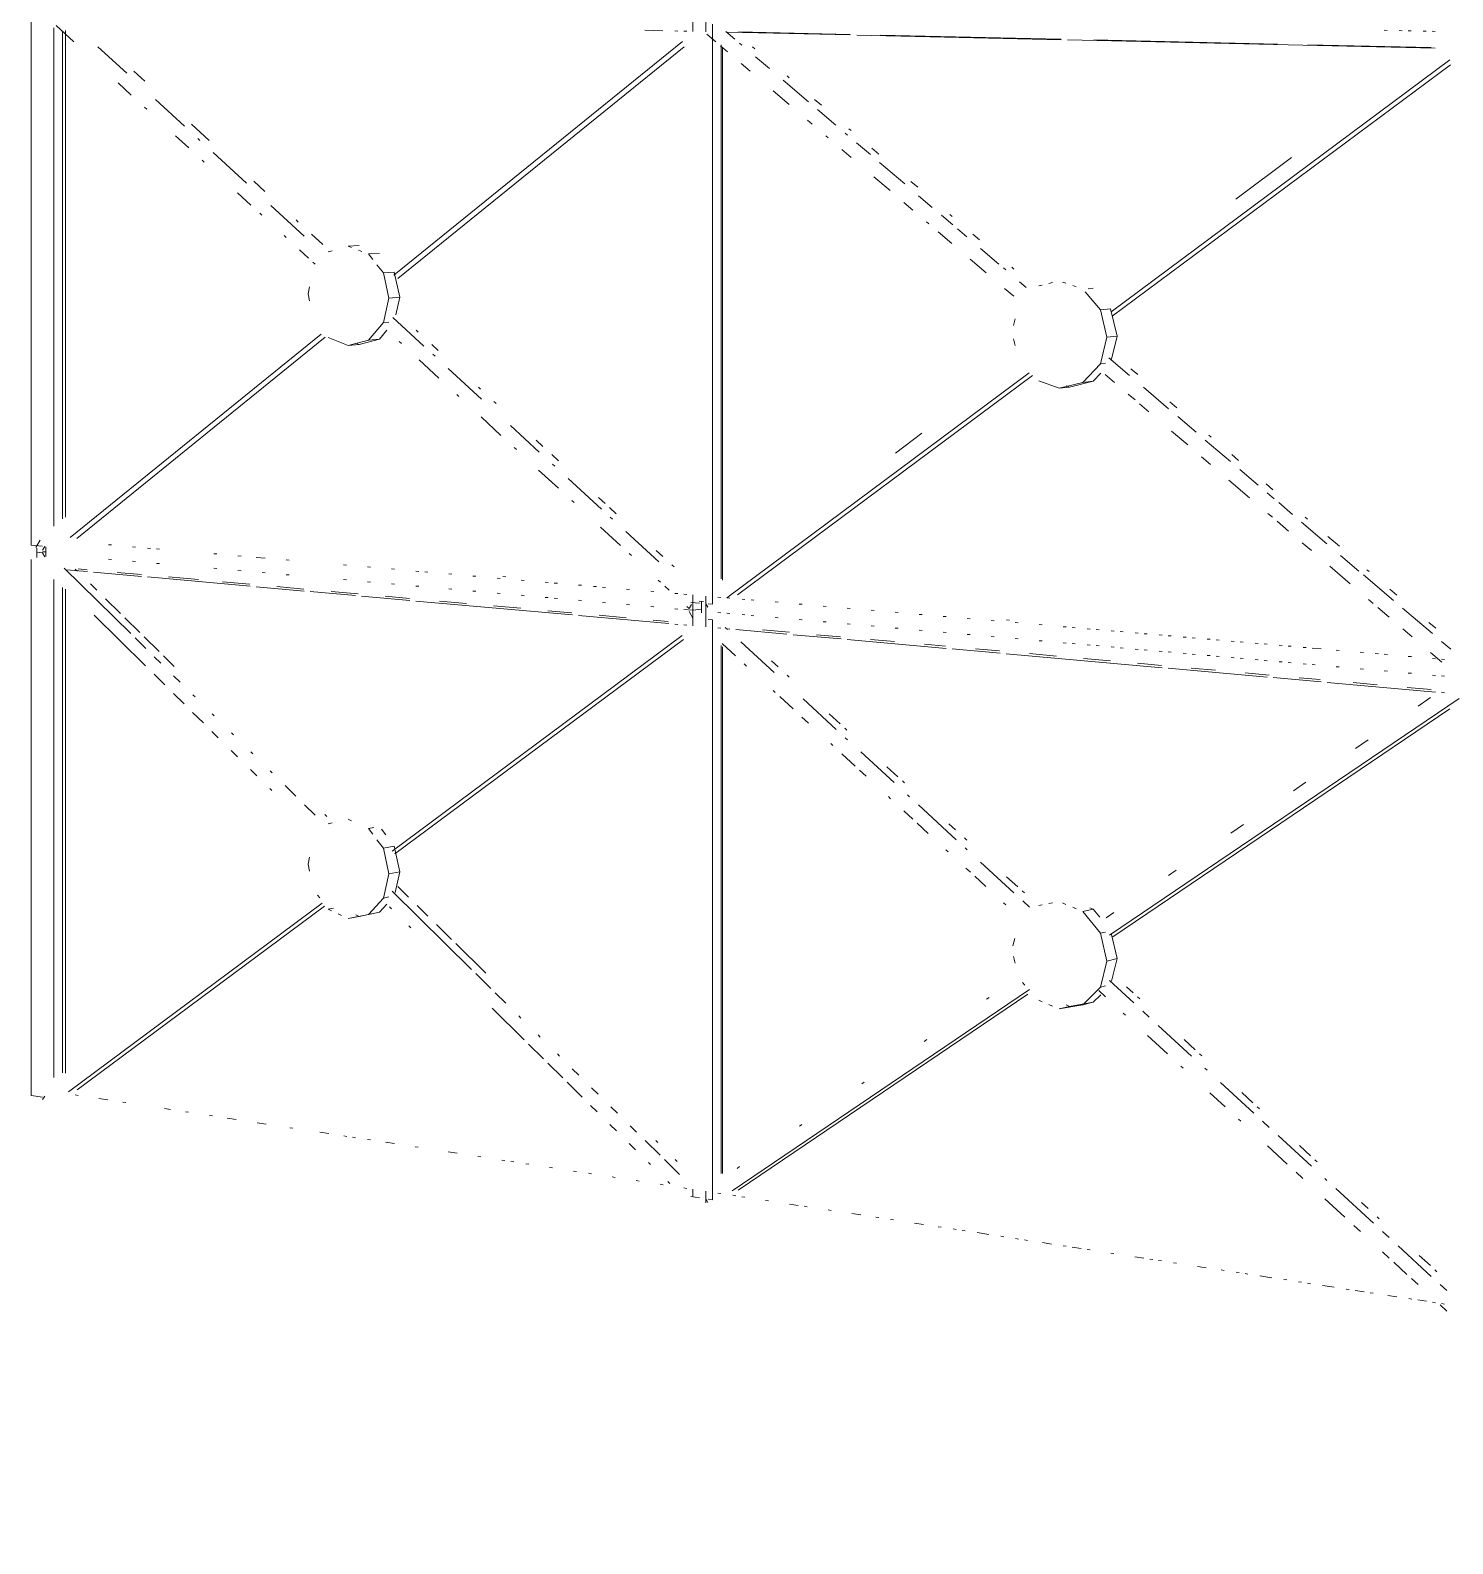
# Paper-space layout '02 Elevation and 3D Views' of a CAD drawing. Header units: millimetres. Extents: x 5 to 415, y 5 to 292.
# Drawn here: x 255.63 to 278.55, y 51.93 to 76.33 of the extents above; entities that cross this region are included whole.
import ezdxf

# ---------------------------------------------------------------- set-up
doc = ezdxf.new("R2010")
doc.units = ezdxf.units.MM
doc.layers.add('EXISTING', color=7, linetype='Continuous')
picture_1 = doc.add_image_def('image2.png', size_in_pixel=(1197, 1177))

# ---------------------------------------------------------------- blocks, each defined once
blk = doc.blocks.new('SHEET_02')
at = {"layer": 'EXISTING', "color": 250, "lineweight": 9}
for p, q in [((255.644, 68.028), (255.644, 76.667)), ((256.327, 76.141), (256.042, 76.404)), ((266.305, 76.56), (266.305, 76.312)), ((266.516, 76.307), (266.516, 76.556)), ((266.622, 76.429), (266.622, 67.075)), ((256.006, 76.367), (256.006, 68.337)), ((256.149, 68.451), (256.149, 76.323)), ((256.195, 68.477), (256.195, 76.328)), ((266.139, 76.149), (261.488, 72.38)), ((265.529, 76.329), (265.82, 76.323)), ((266.014, 76.318), (266.063, 76.317)), ((266.16, 76.315), (266.208, 76.314)), ((266.677, 76.142), (266.529, 76.268)), ((266.836, 76.311), (266.984, 76.185)), ((266.856, 76.299), (268.847, 76.254)), ((267.042, 76.303), (268.837, 76.263)), ((268.945, 76.252), (272.247, 76.178)), ((269.322, 76.252), (272.234, 76.187)), ((272.344, 76.176), (278.269, 76.042)), ((272.767, 76.175), (275.727, 76.108)), ((277.443, 76.329), (277.492, 76.328)), ((277.686, 76.324), (277.735, 76.323)), ((277.832, 76.321), (277.88, 76.32)), ((278.075, 76.316), (278.123, 76.315)), ((278.22, 76.313), (278.269, 76.312)), ((256.718, 76.064), (257.183, 75.638)), ((266.163, 76.063), (261.553, 72.33)), ((266.861, 75.984), (266.751, 76.079)), ((266.759, 67.484), (266.759, 76.094)), ((266.784, 67.465), (266.784, 76.051)), ((267.058, 76.122), (267.095, 76.091)), ((267.305, 76.033), (267.268, 76.065)), ((267.317, 75.901), (267.539, 75.712)), ((276.213, 76.097), (278.202, 76.053)), ((257.473, 75.508), (257.294, 75.673)), ((267.23, 75.669), (267.083, 75.795)), ((278.505, 75.852), (273.048, 71.792)), ((278.515, 75.772), (273.063, 71.718)), ((257.255, 75.286), (257.041, 75.484)), ((267.76, 75.523), (268.167, 75.176)), ((267.859, 75.561), (267.823, 75.593)), ((257.647, 75.211), (258.112, 74.784)), ((267.858, 75.132), (267.6, 75.353)), ((268.377, 75.121), (268.266, 75.215)), ((257.504, 75.056), (257.469, 75.089)), ((268.315, 75.05), (268.611, 74.798)), ((258.512, 74.554), (258.225, 74.817)), ((268.227, 74.817), (268.153, 74.88)), ((268.759, 74.672), (268.796, 74.641)), ((268.857, 74.712), (268.82, 74.743)), ((258.182, 74.432), (257.968, 74.629)), ((258.326, 74.587), (258.362, 74.554)), ((268.485, 74.596), (268.448, 74.628)), ((268.943, 74.514), (269.165, 74.325)), ((269.3, 74.334), (269.189, 74.429)), ((258.432, 74.202), (258.396, 74.235)), ((258.576, 74.357), (259.112, 73.864)), ((268.854, 74.281), (268.707, 74.407)), ((269.313, 74.199), (269.72, 73.852)), ((275.055, 73.608), (275.95, 74.276)), ((269.482, 73.744), (269.223, 73.965)), ((259.181, 73.512), (258.967, 73.709)), ((259.408, 73.732), (259.229, 73.896)), ((269.928, 73.799), (269.817, 73.894)), ((259.505, 73.503), (260.041, 73.011)), ((269.851, 73.429), (269.703, 73.555)), ((269.942, 73.663), (270.164, 73.474)), ((259.359, 73.348), (259.324, 73.381)), ((259.945, 73.238), (259.91, 73.271)), ((270.109, 73.208), (270.072, 73.24)), ((270.311, 73.348), (270.496, 73.191)), ((270.482, 73.327), (270.445, 73.359)), ((259.752, 72.986), (259.716, 73.019)), ((260.34, 72.877), (260.16, 73.041)), ((270.478, 72.893), (270.257, 73.082)), ((270.57, 73.127), (270.718, 73.001)), ((270.926, 72.95), (270.815, 73.044)), ((260.109, 72.658), (259.966, 72.789)), ((260.491, 72.774), (260.426, 72.756)), ((260.751, 72.847), (260.927, 72.86)), ((260.805, 72.826), (260.751, 72.847)), ((260.968, 72.764), (260.914, 72.785)), ((261.077, 72.723), (261.253, 72.737)), ((261.145, 72.636), (261.077, 72.723)), ((270.94, 72.812), (271.236, 72.56)), ((260.216, 72.559), (260.18, 72.592)), ((261.317, 72.418), (261.214, 72.549)), ((271.032, 72.42), (270.773, 72.64)), ((271.31, 72.497), (271.347, 72.466)), ((271.48, 72.478), (271.443, 72.509)), ((261.317, 72.418), (261.492, 72.432)), ((261.405, 72.012), (261.317, 72.418)), ((261.492, 72.432), (261.58, 72.027)), ((271.568, 72.276), (271.679, 72.182)), ((272.099, 72.262), (272.044, 72.248)), ((272.317, 72.251), (272.262, 72.271)), ((260.127, 72.195), (260.103, 72.083)), ((260.103, 72.083), (260.127, 71.968)), ((261.317, 71.616), (261.405, 72.012)), ((261.58, 72.027), (261.405, 72.012)), ((261.58, 72.027), (261.517, 71.744)), ((271.475, 72.041), (271.327, 72.167)), ((271.935, 72.22), (271.881, 72.207)), ((272.481, 72.193), (272.426, 72.213)), ((272.872, 71.823), (272.626, 72.113)), ((272.673, 72.163), (272.756, 72.171)), ((272.872, 71.823), (273.038, 71.839)), ((272.975, 71.383), (272.872, 71.823)), ((273.038, 71.839), (273.141, 71.4)), ((261.077, 71.336), (261.317, 71.616)), ((261.317, 71.616), (261.404, 71.623)), ((261.471, 71.697), (261.971, 71.237)), ((271.498, 71.678), (271.473, 71.572)), ((260.316, 71.43), (256.27, 68.15)), ((260.381, 71.381), (256.376, 68.137)), ((260.426, 71.375), (260.751, 71.248)), ((260.751, 71.248), (261.077, 71.336)), ((260.751, 71.248), (260.927, 71.265)), ((260.927, 71.265), (260.873, 71.286)), ((261.253, 71.352), (260.927, 71.265)), ((261.077, 71.336), (261.253, 71.352)), ((261.373, 71.492), (261.253, 71.352)), ((261.607, 71.278), (261.571, 71.31)), ((261.88, 71.462), (261.845, 71.495)), ((262.203, 71.166), (262.096, 71.265)), ((271.473, 71.357), (271.498, 71.247)), ((272.872, 70.953), (272.975, 71.383)), ((273.141, 71.4), (272.975, 71.383)), ((273.141, 71.4), (273.05, 71.025)), ((262.213, 70.719), (261.892, 71.015)), ((262.114, 71.106), (262.15, 71.073)), ((273.01, 71.047), (273.343, 70.763)), ((262.364, 70.876), (262.9, 70.384)), ((271.723, 70.805), (266.85, 67.18)), ((272.59, 70.652), (272.872, 70.953)), ((272.877, 70.8), (272.756, 70.671)), ((272.872, 70.953), (272.955, 70.963)), ((273.098, 70.653), (272.951, 70.779)), ((273.474, 70.779), (273.364, 70.873)), ((262.884, 70.541), (262.848, 70.574)), ((271.777, 70.762), (267.026, 67.229)), ((271.881, 70.678), (272.208, 70.559)), ((272.208, 70.559), (272.59, 70.652)), ((272.208, 70.559), (272.374, 70.578)), ((272.374, 70.578), (272.32, 70.598)), ((272.756, 70.671), (272.374, 70.578)), ((272.59, 70.652), (272.756, 70.671)), ((273.565, 70.574), (273.972, 70.227)), ((262.534, 70.423), (262.499, 70.456)), ((263.135, 70.311), (263.099, 70.344)), ((273.431, 70.369), (273.32, 70.464)), ((273.652, 70.18), (273.504, 70.306)), ((274.102, 70.244), (273.992, 70.338)), ((263.212, 69.799), (262.891, 70.095)), ((274.119, 70.101), (274.415, 69.849)), ((263.365, 69.957), (263.829, 69.53)), ((269.568, 69.514), (269.996, 69.833)), ((274.279, 69.644), (274.021, 69.864)), ((274.657, 69.772), (274.62, 69.803)), ((263.462, 69.569), (263.426, 69.602)), ((263.887, 69.62), (263.78, 69.719)), ((274.563, 69.723), (274.97, 69.376)), ((264.138, 69.39), (264.031, 69.488)), ((264.044, 69.333), (264.079, 69.3)), ((274.649, 69.328), (274.501, 69.454)), ((275.1, 69.394), (274.989, 69.489)), ((264.14, 68.945), (263.819, 69.24)), ((264.294, 69.103), (264.83, 68.61)), ((275.276, 68.792), (274.944, 69.076)), ((275.118, 69.25), (275.413, 68.998)), ((275.654, 68.922), (275.543, 69.017)), ((275.561, 68.872), (275.672, 68.777)), ((264.39, 68.715), (264.354, 68.747)), ((264.891, 68.699), (264.783, 68.798)), ((265.07, 68.534), (264.962, 68.633)), ((275.746, 68.714), (275.968, 68.525)), ((264.973, 68.479), (265.008, 68.446)), ((275.645, 68.477), (275.571, 68.54)), ((275.903, 68.256), (275.719, 68.413)), ((276.116, 68.399), (276.523, 68.052)), ((276.208, 68.45), (276.171, 68.482)), ((255.787, 68.109), (255.717, 67.99)), ((265.139, 68.024), (264.818, 68.32)), ((265.223, 68.249), (265.759, 67.757)), ((276.725, 68.01), (276.54, 68.167)), ((255.825, 68.012), (255.644, 68.028)), ((255.735, 67.981), (255.735, 67.905)), ((255.878, 67.922), (255.735, 67.905)), ((255.735, 67.905), (255.735, 67.828)), ((255.826, 67.948), (255.86, 68.007)), ((255.86, 67.84), (255.826, 67.906)), ((255.878, 67.922), (255.829, 67.926)), ((255.878, 67.922), (255.878, 67.999)), ((255.878, 67.846), (255.878, 67.922)), ((256.887, 68.036), (256.935, 68.032)), ((257.275, 68.002), (257.324, 67.998)), ((257.518, 67.982), (257.566, 67.977)), ((257.663, 67.969), (257.712, 67.965)), ((258.586, 67.89), (258.634, 67.886)), ((258.974, 67.856), (259.023, 67.852)), ((265.317, 67.86), (265.281, 67.893)), ((265.822, 67.844), (265.715, 67.942)), ((276.272, 67.94), (276.125, 68.066)), ((276.744, 67.863), (277.04, 67.611)), ((255.644, 59.158), (255.644, 67.797)), ((256.175, 67.659), (257.246, 66.603)), ((256.207, 67.632), (256.547, 67.602)), ((256.388, 67.608), (256.353, 67.642)), ((256.398, 67.646), (256.544, 67.633)), ((256.644, 67.593), (257.421, 67.524)), ((256.887, 67.804), (256.935, 67.799)), ((257.275, 67.769), (257.324, 67.765)), ((257.663, 67.735), (257.712, 67.731)), ((258.586, 67.655), (258.634, 67.65)), ((258.974, 67.621), (259.023, 67.616)), ((259.266, 67.831), (259.411, 67.819)), ((259.751, 67.79), (259.8, 67.785)), ((260.674, 67.71), (260.722, 67.706)), ((261.062, 67.677), (261.111, 67.673)), ((261.45, 67.644), (261.499, 67.639)), ((261.839, 67.61), (261.887, 67.606)), ((261.984, 67.598), (262.033, 67.594)), ((266.002, 67.679), (265.966, 67.712)), ((276.9, 67.404), (276.568, 67.688)), ((277.205, 67.601), (277.168, 67.632)), ((256.006, 67.473), (256.006, 59.443)), ((256.7, 67.301), (256.596, 67.403)), ((257.029, 67.59), (257.417, 67.555)), ((257.518, 67.515), (259.169, 67.367)), ((257.854, 67.516), (258.339, 67.473)), ((258.727, 67.438), (259.164, 67.399)), ((259.266, 67.359), (260.042, 67.289)), ((259.363, 67.586), (259.411, 67.582)), ((259.601, 67.36), (260.038, 67.321)), ((259.751, 67.552), (259.8, 67.548)), ((260.674, 67.472), (260.722, 67.467)), ((261.062, 67.437), (261.111, 67.433)), ((261.45, 67.403), (261.499, 67.399)), ((261.839, 67.369), (261.887, 67.365)), ((262.373, 67.564), (262.421, 67.56)), ((262.761, 67.531), (262.81, 67.527)), ((263.15, 67.498), (263.198, 67.493)), ((263.289, 67.517), (263.24, 67.521)), ((263.538, 67.464), (263.587, 67.46)), ((263.926, 67.431), (263.975, 67.427)), ((264.072, 67.418), (264.121, 67.414)), ((264.46, 67.385), (264.509, 67.381)), ((264.703, 67.364), (264.752, 67.36)), ((264.849, 67.352), (264.897, 67.347)), ((265.781, 67.433), (265.745, 67.466)), ((265.924, 67.302), (265.852, 67.367)), ((277.114, 67.548), (277.595, 67.138)), ((256.149, 59.522), (256.149, 67.346)), ((256.195, 59.518), (256.195, 67.321)), ((257.081, 66.926), (256.838, 67.164)), ((260.14, 67.28), (260.868, 67.215)), ((260.474, 67.282), (260.911, 67.243)), ((260.965, 67.207), (261.742, 67.137)), ((261.348, 67.204), (261.736, 67.17)), ((261.839, 67.128), (264.363, 66.903)), ((262.221, 67.127), (262.658, 67.088)), ((262.373, 67.323), (262.421, 67.318)), ((262.761, 67.288), (262.81, 67.284)), ((263.15, 67.254), (263.198, 67.25)), ((263.538, 67.22), (263.587, 67.216)), ((263.926, 67.186), (263.975, 67.182)), ((264.072, 67.174), (264.121, 67.169)), ((264.46, 67.139), (264.509, 67.135)), ((264.849, 67.105), (264.897, 67.101)), ((265.237, 67.318), (265.286, 67.314)), ((265.626, 67.285), (265.674, 67.281)), ((266.014, 67.251), (266.063, 67.247)), ((266.16, 67.239), (266.208, 67.235)), ((266.411, 67.093), (266.27, 67.105)), ((266.305, 67.226), (266.305, 66.978)), ((266.408, 67.125), (266.478, 67.119)), ((266.443, 66.998), (266.443, 67.122)), ((266.516, 66.959), (266.516, 67.208)), ((266.71, 67.192), (266.758, 67.187)), ((266.855, 67.179), (266.903, 67.175)), ((267.097, 67.158), (267.145, 67.154)), ((267.242, 67.146), (267.29, 67.142)), ((267.629, 67.113), (267.677, 67.108)), ((277.269, 67.089), (277.195, 67.152)), ((277.649, 67.223), (277.538, 67.318)), ((257.484, 66.082), (256.657, 66.9)), ((263.094, 67.049), (263.531, 67.01)), ((263.968, 66.971), (264.356, 66.936)), ((264.46, 66.894), (265.917, 66.764)), ((264.793, 66.897), (265.229, 66.858)), ((265.237, 67.071), (265.286, 67.067)), ((265.626, 67.037), (265.674, 67.033)), ((266.014, 67.003), (266.063, 66.999)), ((266.16, 66.99), (266.305, 66.978)), ((266.245, 67.006), (266.209, 67.039)), ((266.285, 67.07), (266.245, 67.006)), ((266.245, 66.96), (266.305, 66.853)), ((266.443, 66.998), (266.305, 66.978)), ((266.305, 66.978), (266.305, 66.729)), ((266.443, 66.936), (266.443, 66.998)), ((266.547, 67.03), (266.516, 67.084)), ((266.516, 66.71), (266.516, 66.959)), ((266.622, 67.075), (266.552, 67.081)), ((266.71, 66.942), (266.758, 66.938)), ((266.855, 66.93), (266.903, 66.925)), ((267.097, 66.908), (267.145, 66.904)), ((267.242, 66.896), (267.29, 66.891)), ((267.629, 66.862), (267.677, 66.857)), ((268.016, 67.079), (268.064, 67.075)), ((268.403, 67.046), (268.451, 67.042)), ((268.79, 67.013), (268.838, 67.009)), ((269.177, 66.98), (269.225, 66.975)), ((269.564, 66.946), (269.612, 66.942)), ((269.951, 66.913), (269.999, 66.909)), ((270.338, 66.88), (270.386, 66.876)), ((277.527, 66.868), (277.343, 67.025)), ((277.743, 67.012), (278.223, 66.602)), ((257.393, 66.619), (257.15, 66.857)), ((265.666, 66.819), (265.909, 66.798)), ((266.014, 66.755), (266.063, 66.751)), ((266.16, 66.742), (266.208, 66.738)), ((266.552, 66.832), (266.622, 66.825)), ((266.622, 66.825), (266.622, 57.471)), ((266.71, 66.693), (266.758, 66.689)), ((266.828, 66.701), (266.864, 66.668)), ((266.855, 66.68), (266.903, 66.676)), ((267, 66.667), (267.822, 66.593)), ((267.427, 66.662), (267.862, 66.624)), ((268.016, 66.828), (268.064, 66.823)), ((268.403, 66.794), (268.451, 66.79)), ((268.79, 66.76), (268.838, 66.756)), ((269.177, 66.726), (269.225, 66.722)), ((269.564, 66.692), (269.612, 66.688)), ((269.951, 66.658), (269.999, 66.654)), ((270.338, 66.624), (270.386, 66.62)), ((270.725, 66.847), (270.773, 66.842)), ((271.112, 66.813), (271.16, 66.809)), ((271.409, 66.821), (271.36, 66.825)), ((271.499, 66.78), (271.547, 66.776)), ((271.886, 66.747), (271.934, 66.743)), ((272.273, 66.713), (272.321, 66.709)), ((272.418, 66.701), (272.466, 66.697)), ((272.66, 66.68), (272.708, 66.676)), ((272.805, 66.668), (272.853, 66.664)), ((273.047, 66.647), (273.095, 66.643)), ((273.192, 66.635), (273.24, 66.63)), ((277.896, 66.552), (277.749, 66.678)), ((278.277, 66.688), (278.166, 66.783)), ((257.315, 66.535), (257.488, 66.364)), ((257.704, 66.312), (257.462, 66.55)), ((266.132, 66.573), (261.459, 63.097)), ((266.152, 66.506), (261.502, 63.052)), ((266.759, 57.896), (266.759, 66.408)), ((266.991, 66.245), (266.777, 66.442)), ((266.784, 57.899), (266.784, 66.388)), ((267.078, 66.47), (267.615, 65.977)), ((267.919, 66.585), (268.693, 66.516)), ((268.297, 66.585), (268.683, 66.55)), ((268.79, 66.507), (270.386, 66.364)), ((269.167, 66.507), (269.553, 66.473)), ((270.037, 66.43), (270.375, 66.399)), ((270.725, 66.59), (270.773, 66.586)), ((271.112, 66.556), (271.16, 66.552)), ((271.499, 66.522), (271.547, 66.518)), ((271.886, 66.488), (271.934, 66.484)), ((272.273, 66.455), (272.321, 66.45)), ((272.418, 66.442), (272.466, 66.438)), ((272.66, 66.421), (272.708, 66.416)), ((272.805, 66.408), (272.853, 66.404)), ((273.047, 66.387), (273.095, 66.382)), ((273.192, 66.374), (273.24, 66.37)), ((273.434, 66.614), (273.482, 66.61)), ((273.579, 66.601), (273.627, 66.597)), ((273.82, 66.58), (273.869, 66.576)), ((273.966, 66.568), (274.014, 66.564)), ((274.207, 66.547), (274.256, 66.543)), ((274.353, 66.535), (274.401, 66.531)), ((274.594, 66.514), (274.643, 66.51)), ((274.74, 66.501), (274.788, 66.497)), ((274.981, 66.481), (275.03, 66.477)), ((275.127, 66.468), (275.175, 66.464)), ((275.368, 66.447), (275.417, 66.443)), ((275.514, 66.435), (275.562, 66.431)), ((275.755, 66.414), (275.804, 66.41)), ((275.9, 66.402), (275.949, 66.398)), ((276.142, 66.381), (276.191, 66.377)), ((278.371, 66.476), (278.519, 66.35)), ((257.626, 66.228), (257.73, 66.126)), ((257.947, 66.073), (257.774, 66.243)), ((267.68, 66.065), (267.572, 66.164)), ((270.483, 66.356), (271.257, 66.286)), ((270.858, 66.356), (271.245, 66.322)), ((271.354, 66.278), (273.869, 66.053)), ((271.728, 66.279), (272.163, 66.24)), ((272.598, 66.201), (273.033, 66.162)), ((273.434, 66.353), (273.482, 66.348)), ((273.579, 66.34), (273.627, 66.336)), ((273.82, 66.319), (273.869, 66.315)), ((273.966, 66.306), (274.014, 66.302)), ((274.207, 66.285), (274.256, 66.281)), ((274.353, 66.272), (274.401, 66.268)), ((274.594, 66.251), (274.643, 66.247)), ((274.74, 66.238), (274.788, 66.234)), ((274.981, 66.217), (275.03, 66.213)), ((275.127, 66.204), (275.175, 66.2)), ((275.368, 66.183), (275.417, 66.179)), ((275.514, 66.17), (275.562, 66.166)), ((275.755, 66.149), (275.804, 66.145)), ((275.9, 66.136), (275.949, 66.132)), ((276.287, 66.368), (276.433, 66.356)), ((276.674, 66.335), (276.723, 66.331)), ((277.061, 66.302), (277.11, 66.298)), ((277.303, 66.281), (277.352, 66.277)), ((277.448, 66.269), (277.497, 66.265)), ((277.835, 66.235), (277.884, 66.231)), ((278.376, 66.142), (278.191, 66.3)), ((278.222, 66.202), (278.271, 66.198)), ((278.367, 66.19), (278.416, 66.186)), ((257.795, 65.776), (257.622, 65.946)), ((257.937, 65.922), (258.041, 65.82)), ((267.17, 66.08), (267.134, 66.113)), ((267.858, 65.901), (267.823, 65.934)), ((273.468, 66.124), (273.855, 66.089)), ((273.966, 66.044), (275.562, 65.901)), ((274.338, 66.046), (274.725, 66.011)), ((275.208, 65.968), (275.595, 65.934)), ((275.659, 65.893), (276.433, 65.824)), ((276.078, 65.891), (276.416, 65.861)), ((276.142, 66.115), (276.191, 66.111)), ((276.287, 66.102), (276.336, 66.098)), ((276.674, 66.069), (276.723, 66.064)), ((277.061, 66.035), (277.11, 66.03)), ((277.448, 66.001), (277.497, 65.996)), ((277.835, 65.967), (277.884, 65.963)), ((278.222, 65.933), (278.271, 65.929)), ((278.367, 65.92), (278.416, 65.916)), ((258.105, 65.469), (257.933, 65.639)), ((267.634, 65.652), (267.598, 65.685)), ((276.529, 65.815), (278.271, 65.659)), ((276.948, 65.813), (277.335, 65.779)), ((277.818, 65.736), (278.205, 65.701)), ((278.367, 65.651), (278.416, 65.646)), ((258.248, 65.615), (258.283, 65.581)), ((267.92, 65.389), (267.705, 65.586)), ((268.08, 65.549), (268.617, 65.056)), ((278.657, 65.557), (273.02, 61.739)), ((277.991, 65.435), (278.192, 65.572)), ((258.416, 65.162), (258.243, 65.333)), ((258.559, 65.309), (258.593, 65.275)), ((268.17, 65.159), (268.063, 65.257)), ((268.681, 65.146), (268.502, 65.31)), ((278.502, 65.391), (273.071, 61.715)), ((258.657, 64.924), (258.554, 65.026)), ((258.87, 65.002), (258.904, 64.968)), ((268.788, 65.047), (268.752, 65.08)), ((268.76, 64.924), (268.796, 64.891)), ((258.967, 64.617), (258.864, 64.719)), ((259.181, 64.696), (259.215, 64.662)), ((268.563, 64.796), (268.527, 64.829)), ((268.92, 64.467), (268.705, 64.665)), ((269.01, 64.694), (269.547, 64.201)), ((276.986, 64.752), (277.187, 64.889)), ((269.61, 64.292), (269.431, 64.456)), ((259.278, 64.31), (259.174, 64.413)), ((259.492, 64.389), (259.526, 64.355)), ((269.098, 64.303), (268.991, 64.401)), ((269.717, 64.194), (269.681, 64.227)), ((275.982, 64.07), (276.182, 64.206)), ((259.519, 64.072), (259.485, 64.106)), ((259.733, 64.151), (259.906, 63.98)), ((269.491, 63.941), (269.456, 63.974)), ((269.762, 64.003), (269.797, 63.97)), ((260.044, 63.844), (260.217, 63.674)), ((269.848, 63.611), (269.706, 63.743)), ((269.941, 63.839), (270.549, 63.279)), ((260.406, 63.651), (260.372, 63.685)), ((260.491, 63.552), (260.426, 63.538)), ((260.805, 63.583), (260.751, 63.608)), ((261.077, 63.462), (261.165, 63.478)), ((261.145, 63.371), (261.077, 63.462)), ((261.287, 63.448), (261.355, 63.357)), ((270.098, 63.381), (269.92, 63.546)), ((270.539, 63.439), (270.432, 63.537)), ((274.977, 63.387), (275.178, 63.524)), ((261.317, 63.141), (261.214, 63.279)), ((270.718, 63.274), (270.682, 63.307)), ((260.127, 62.998), (260.103, 62.887)), ((261.317, 63.141), (261.492, 63.173)), ((261.405, 62.729), (261.317, 63.141)), ((261.492, 63.173), (261.58, 62.762)), ((270.42, 63.085), (270.384, 63.118)), ((270.692, 63.148), (270.728, 63.115)), ((260.103, 62.887), (260.127, 62.77)), ((261.317, 62.339), (261.405, 62.729)), ((261.58, 62.762), (261.405, 62.729)), ((261.58, 62.762), (261.505, 62.428)), ((270.777, 62.756), (270.706, 62.821)), ((270.942, 62.917), (271.479, 62.424)), ((273.972, 62.704), (274.092, 62.786)), ((261.723, 62.355), (261.55, 62.525)), ((271.027, 62.525), (270.848, 62.69)), ((271.54, 62.519), (271.362, 62.683)), ((260.33, 62.258), (256.241, 59.217)), ((260.257, 62.387), (260.291, 62.341)), ((261.077, 62.075), (261.317, 62.339)), ((261.373, 62.241), (261.253, 62.11)), ((261.317, 62.339), (261.404, 62.356)), ((261.461, 62.448), (262.739, 61.188)), ((271.348, 62.229), (271.313, 62.262)), ((271.648, 62.421), (271.612, 62.453)), ((271.622, 62.292), (271.729, 62.194)), ((271.935, 62.231), (271.881, 62.221)), ((272.099, 62.262), (272.044, 62.251)), ((272.317, 62.236), (272.262, 62.259)), ((260.369, 62.21), (256.384, 59.249)), ((260.426, 62.158), (260.514, 62.175)), ((260.426, 62.158), (260.48, 62.133)), ((260.588, 62.083), (260.642, 62.059)), ((260.751, 62.009), (261.077, 62.075)), ((260.751, 62.009), (260.927, 62.044)), ((260.927, 62.044), (260.873, 62.069)), ((261.253, 62.11), (260.927, 62.044)), ((261.077, 62.075), (261.253, 62.11)), ((261.451, 62.164), (261.416, 62.198)), ((262.035, 62.048), (261.861, 62.218)), ((272.481, 62.167), (272.426, 62.19)), ((272.59, 62.122), (272.756, 62.159)), ((272.872, 61.77), (272.59, 62.122)), ((272.702, 62.182), (272.756, 62.159)), ((272.756, 62.159), (272.862, 62.028)), ((272.967, 62.022), (273.088, 62.104)), ((261.761, 61.857), (261.727, 61.891)), ((262.416, 61.673), (262.173, 61.911)), ((272.872, 61.77), (272.955, 61.79)), ((272.975, 61.323), (272.872, 61.77)), ((273.05, 61.753), (273.141, 61.362)), ((262.97, 61.127), (262.485, 61.604)), ((271.491, 61.688), (271.462, 61.569)), ((271.473, 61.398), (271.498, 61.287)), ((272.872, 60.901), (272.975, 61.323)), ((273.141, 61.362), (272.975, 61.323)), ((273.141, 61.362), (273.052, 61.001)), ((262.808, 61.12), (263.05, 60.881)), ((273.017, 61.009), (273.411, 60.648)), ((263.119, 60.813), (263.292, 60.643)), ((271.731, 60.866), (266.94, 57.621)), ((271.703, 60.789), (267.036, 57.63)), ((271.618, 60.978), (271.653, 60.934)), ((272.59, 60.619), (272.872, 60.901)), ((272.877, 60.78), (272.756, 60.659)), ((272.956, 60.748), (272.848, 60.847)), ((272.872, 60.901), (272.955, 60.921)), ((273.399, 60.812), (273.292, 60.91)), ((263.589, 60.051), (263.072, 60.562)), ((271.038, 60.711), (271.078, 60.738)), ((271.881, 60.692), (271.935, 60.668)), ((272.044, 60.621), (272.099, 60.598)), ((272.208, 60.551), (272.59, 60.619)), ((272.208, 60.551), (272.374, 60.592)), ((272.374, 60.592), (272.32, 60.615)), ((272.756, 60.659), (272.374, 60.592)), ((272.59, 60.619), (272.756, 60.659)), ((273.507, 60.713), (273.471, 60.746)), ((273.554, 60.516), (273.661, 60.417)), ((263.499, 60.438), (263.533, 60.404)), ((273.277, 60.452), (273.241, 60.484)), ((273.805, 60.286), (274.341, 59.792)), ((263.81, 60.132), (263.844, 60.098)), ((270.033, 60.028), (270.073, 60.056)), ((273.956, 59.826), (273.634, 60.122)), ((274.4, 59.892), (274.222, 60.057)), ((263.899, 59.744), (263.658, 59.983)), ((264.121, 59.825), (264.155, 59.791)), ((274.508, 59.794), (274.472, 59.827)), ((264.21, 59.438), (263.968, 59.676)), ((264.362, 59.587), (264.466, 59.485)), ((274.206, 59.596), (274.17, 59.629)), ((274.556, 59.595), (274.592, 59.562)), ((264.52, 59.131), (264.279, 59.37)), ((269.028, 59.346), (269.068, 59.373)), ((274.806, 59.364), (275.343, 58.871)), ((255.825, 59.13), (255.644, 59.158)), ((255.826, 59.089), (255.86, 59.147)), ((256.349, 59.166), (256.397, 59.158)), ((256.733, 59.107), (256.878, 59.085)), ((264.673, 59.281), (264.777, 59.178)), ((274.884, 58.97), (274.634, 59.201)), ((275.33, 59.039), (275.151, 59.203)), ((257.118, 59.048), (257.166, 59.041)), ((257.792, 58.945), (257.888, 58.93)), ((258.128, 58.894), (258.176, 58.886)), ((258.513, 58.835), (258.561, 58.827)), ((264.762, 58.893), (264.658, 58.995)), ((264.984, 58.974), (265.088, 58.872)), ((275.437, 58.94), (275.401, 58.973)), ((258.802, 58.791), (258.946, 58.769)), ((259.283, 58.717), (259.427, 58.695)), ((259.812, 58.636), (259.86, 58.629)), ((260.293, 58.563), (260.437, 58.541)), ((265.072, 58.586), (264.969, 58.688)), ((265.295, 58.667), (265.399, 58.565)), ((268.023, 58.663), (268.063, 58.69)), ((275.134, 58.74), (275.099, 58.773)), ((275.486, 58.739), (275.594, 58.641)), ((260.678, 58.504), (260.726, 58.497)), ((260.822, 58.482), (260.87, 58.474)), ((261.062, 58.445), (261.111, 58.438)), ((261.351, 58.401), (261.495, 58.379)), ((261.832, 58.327), (261.88, 58.32)), ((265.382, 58.279), (265.279, 58.381)), ((265.537, 58.429), (265.779, 58.191)), ((265.741, 58.398), (265.707, 58.432)), ((275.884, 58.049), (275.563, 58.345)), ((275.737, 58.509), (276.273, 58.016)), ((276.259, 58.185), (276.081, 58.349)), ((262.361, 58.247), (262.505, 58.225)), ((262.842, 58.173), (262.89, 58.166)), ((263.227, 58.114), (263.275, 58.107)), ((263.371, 58.092), (263.419, 58.085)), ((265.624, 58.041), (265.589, 58.075)), ((265.848, 58.123), (266.09, 57.884)), ((266.053, 58.091), (266.018, 58.125)), ((276.367, 58.087), (276.331, 58.119)), ((263.612, 58.055), (263.66, 58.048)), ((263.997, 57.997), (264.045, 57.989)), ((264.381, 57.938), (264.429, 57.93)), ((264.622, 57.901), (264.67, 57.894)), ((265.007, 57.842), (265.055, 57.835)), ((267.018, 57.98), (267.058, 58.008)), ((276.134, 57.818), (276.027, 57.917)), ((265.391, 57.783), (265.44, 57.776)), ((265.776, 57.725), (265.824, 57.717)), ((265.934, 57.734), (265.9, 57.768)), ((266.161, 57.666), (266.209, 57.658)), ((266.305, 57.644), (266.305, 57.519)), ((266.516, 57.425), (266.516, 57.612)), ((276.488, 57.818), (276.524, 57.785)), ((276.667, 57.654), (277.275, 57.095)), ((266.411, 57.503), (266.27, 57.525)), ((266.547, 57.431), (266.516, 57.487)), ((266.622, 57.471), (266.552, 57.482)), ((266.708, 57.582), (266.756, 57.575)), ((266.948, 57.546), (266.996, 57.538)), ((267.092, 57.524), (267.14, 57.516)), ((267.476, 57.465), (267.524, 57.457)), ((267.86, 57.406), (268.004, 57.384)), ((268.1, 57.369), (268.148, 57.362)), ((276.813, 57.193), (276.491, 57.489)), ((277.189, 57.331), (277.081, 57.43)), ((268.484, 57.311), (268.532, 57.303)), ((268.868, 57.252), (269.012, 57.23)), ((269.252, 57.193), (269.3, 57.186)), ((269.492, 57.157), (269.54, 57.149)), ((277.367, 57.167), (277.332, 57.2)), ((269.876, 57.098), (270.02, 57.076)), ((270.26, 57.039), (270.308, 57.032)), ((270.5, 57.003), (270.548, 56.995)), ((270.644, 56.981), (270.692, 56.973)), ((270.884, 56.944), (271.075, 56.915)), ((271.267, 56.885), (271.315, 56.878)), ((277.063, 56.962), (276.956, 57.061)), ((277.418, 56.963), (277.526, 56.864)), ((271.507, 56.849), (271.555, 56.841)), ((271.651, 56.827), (271.699, 56.819)), ((271.939, 56.783), (272.083, 56.761)), ((272.275, 56.731), (272.323, 56.724)), ((272.419, 56.709), (272.563, 56.687)), ((272.659, 56.673), (272.707, 56.665)), ((273.043, 56.614), (273.091, 56.607)), ((277.527, 56.535), (277.42, 56.633)), ((277.669, 56.733), (278.205, 56.239)), ((273.427, 56.555), (273.571, 56.533)), ((273.667, 56.519), (273.715, 56.511)), ((273.811, 56.497), (273.859, 56.489)), ((274.051, 56.46), (274.099, 56.453)), ((274.435, 56.401), (274.579, 56.379)), ((277.813, 56.271), (277.599, 56.469)), ((278.19, 56.412), (278.011, 56.576)), ((274.819, 56.343), (274.867, 56.335)), ((275.059, 56.306), (275.107, 56.299)), ((275.203, 56.284), (275.251, 56.277)), ((275.443, 56.247), (275.635, 56.218)), ((275.827, 56.189), (275.875, 56.181)), ((276.067, 56.152), (276.115, 56.145)), ((276.211, 56.13), (276.259, 56.123)), ((277.991, 56.107), (277.884, 56.205)), ((278.297, 56.313), (278.261, 56.346)), ((276.45, 56.093), (276.642, 56.064)), ((276.834, 56.035), (276.882, 56.027)), ((276.978, 56.013), (277.122, 55.991)), ((277.218, 55.976), (277.266, 55.969)), ((277.506, 55.932), (277.65, 55.91)), ((277.842, 55.881), (277.89, 55.873)), ((278.348, 56.108), (278.456, 56.009)), ((277.986, 55.859), (278.13, 55.837)), ((278.226, 55.822), (278.274, 55.815)), ((278.456, 55.679), (278.349, 55.778)), ((278.37, 55.8), (278.418, 55.793))]:
    blk.add_line(p, q, dxfattribs=at)
image = blk.add_image(picture_1, insert=(201.727, 34), size_in_units=(92.546, 91))

psp = doc.layouts.new('02 Elevation and 3D Views')

# ---------------------------------------------------------------- block references
psp.add_blockref('SHEET_02', (0, 0))

doc.saveas('drawing.dxf')
